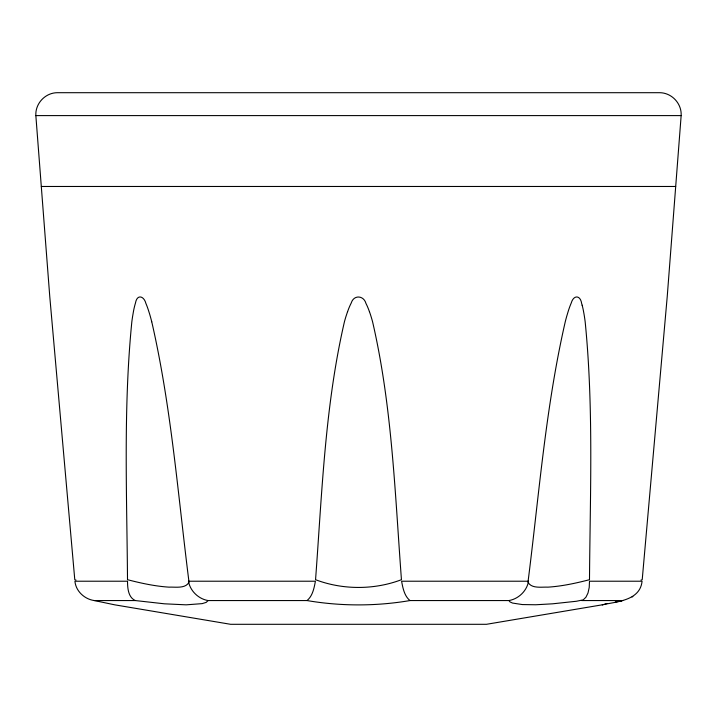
<?xml version="1.0" encoding="UTF-8"?>
<svg xmlns="http://www.w3.org/2000/svg" width="717" height="717" viewBox="0 0 717 717"><rect width="100%" height="100%" fill="white"/><g stroke="black" fill="none" stroke-linecap="round" stroke-linejoin="round"><path stroke-width="1.08" d="M76.038 580.107L74.783 579.703L49.76 296.453L35.85 115.598C35.16 103.633 45.072 92.932 57.055 92.699L659.945 92.699C671.928 92.932 681.84 103.633 681.15 115.598L667.24 296.453L642.217 579.703L640.962 580.107M606.851 603.508A21.268 21.268 0 0 1 602.253 604.825C617.176 601.536 640.066 600.631 642.073 581.218L589.499 581.218L589.213 587.492L587.994 593.013L585.932 597.225L583.235 599.86L576.423 601.258L552.61 603.813L535.769 604.763L522.326 604.565L512.53 603.06L509.993 601.913L508.918 600.559L409.972 600.559C376.013 606.34 340.987 606.34 307.028 600.559L208.082 600.559C198.439 598.928 190.104 590.907 188.454 581.218L315.408 581.218C314.118 588.021 312.666 595.961 307.028 600.559M528.044 581.657C539.041 495.035 545.655 407.175 565.256 321.772A171.148 120.716 -82.8 0 1 566.618 316.636L568.115 311.635A64.942 45.771 -82.8 0 1 571.243 303.013C573.564 294.732 580.456 294.974 581.675 303.587A45.574 32.077 -82.8 0 1 582.15 305.272M188.93 582.392C185.219 588.89 175.387 586.82 169.069 587.151C154.989 586.246 141.141 583.226 127.509 579.703C126.846 493.78 123.306 407.426 131.838 321.772A171.148 120.366 82.8 0 1 132.573 316.645L133.425 311.635A64.942 45.709 82.8 0 1 135.468 303.022C137.046 293.871 144.045 295.888 145.954 303.587A45.574 32.113 82.8 0 1 146.653 305.263A71.225 50.181 82.8 0 1 148.867 311.644L149.477 313.544A128.827 90.835 82.8 0 1 150.373 316.645L150.722 317.909A177.673 125.305 82.8 0 1 151.744 321.772M208.082 600.559L206.227 602.37L202.149 603.633L186.142 604.834L164.381 603.804L135.316 600.559L94.312 600.559C84.597 599.224 75.805 591.202 74.926 581.218L127.527 581.218C127.536 588.048 128.164 597.369 135.316 600.559M347.566 311.635L345.908 316.645A171.148 170.467 0.9 0 0 344.429 321.772C324.882 406.243 322.005 493.547 315.552 579.703C342.762 590.019 374.238 590.019 401.448 579.703C394.995 493.547 392.118 406.243 372.58 321.772A177.673 176.974 -0.9 0 0 371.478 317.909L371.092 316.645A128.827 128.316 -0.7 0 0 370.097 313.544L369.434 311.635M632.08 597.01L632.851 596.499M508.918 600.559C518.561 598.928 526.896 590.916 528.546 581.218L401.592 581.218C402.882 588.012 404.316 595.97 409.972 600.559M602.379 604.798L486.493 624.301L230.596 624.301L114.756 604.834L94.312 600.559M35.85 115.598L681.15 115.598M41.299 186.474L675.701 186.474M581.711 600.559L622.697 600.559M151.744 321.772C171.345 407.175 177.959 495.035 188.956 581.657M528.071 582.392C531.781 588.89 541.613 586.82 547.931 587.151C562.011 586.246 575.859 583.226 589.491 579.703C590.154 493.78 593.694 407.426 585.162 321.772A177.673 124.964 -82.8 0 0 584.624 317.9L584.436 316.645A128.827 90.638 -82.8 0 0 583.925 313.544L583.575 311.635A71.225 50.145 -82.8 0 0 582.177 305.254M621.684 600.998A74.855 1.443 -10.1 0 1 615.285 601.984M347.611 311.644A64.942 64.691 0.4 0 1 351.222 303.022C353.759 294.535 363.869 295.323 366.02 303.587A45.574 45.395 -0.3 0 1 366.853 305.272A71.225 70.938 -0.2 0 1 369.416 311.644"/></g></svg>
